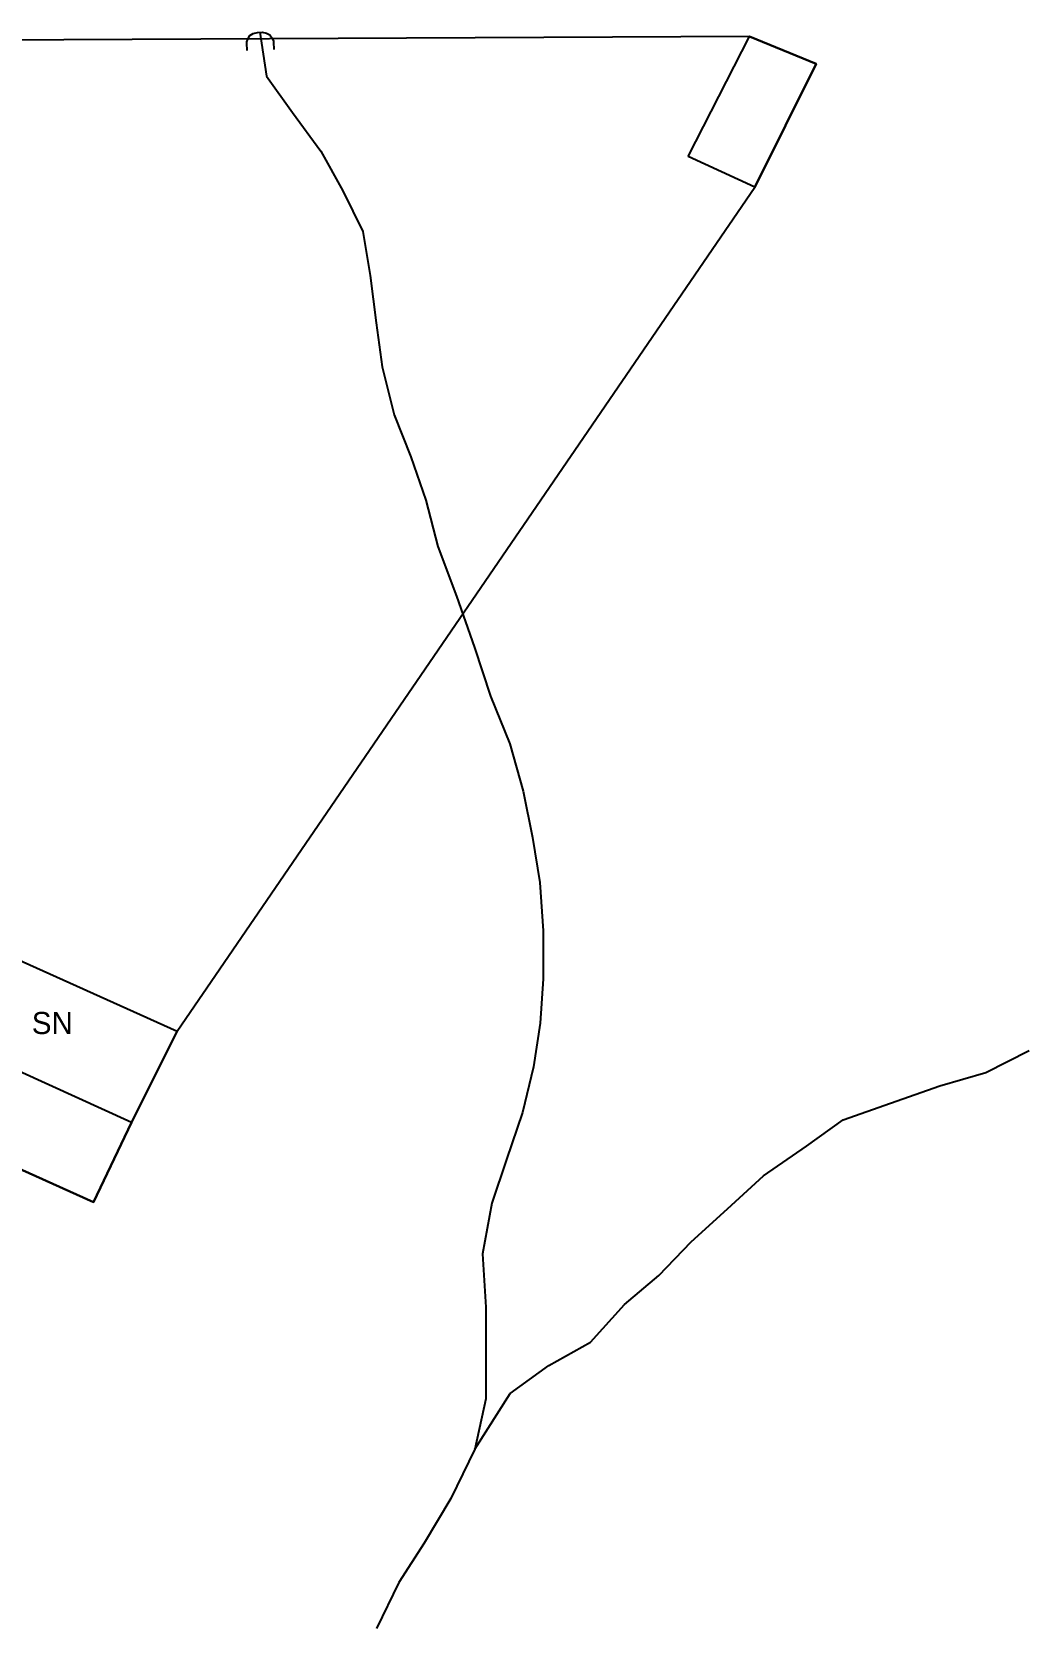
# Model space of a CAD drawing. Extents: x 203665 to 205970, y 4870865 to 4873745.
# Drawn here: x 203865.1 to 203977.3, y 4872211.8 to 4872391.8 of the extents above; entities that cross this region are included whole.
import ezdxf
from ezdxf.enums import TextEntityAlignment as Align

# ---------------------------------------------------------------- set-up
doc = ezdxf.new("R2010")
doc.units = 0
doc.header["$LTSCALE"] = 1.5
doc.header["$MEASUREMENT"] = 0
doc.linetypes.add('TRACO_13', pattern=[8, 5, -1, 1, -1])
for name, color, linetype in [('CD_MALHA_LOTES', 7, 'CONTINUOUS'), ('HD-CURSO-INTER', 170, 'CONTINUOUS'), ('RU-QUADRA', 210, 'CONTINUOUS'), ('SV-PONTE-BUEIRO', 251, 'CONTINUOUS'), ('Th_NmrPort', 1, 'CONTINUOUS')]:
    doc.layers.add(name, color=color, linetype=linetype)

# ---------------------------------------------------------------- blocks, each defined once
blk = doc.blocks.new('COD119', base_point=(204046.339424, 4872388.196436))
at = {"layer": 'SV-PONTE-BUEIRO'}
blk.add_lwpolyline([(204044.829424, 4872386.196436), (204044.829424, 4872387.029769), (204044.829424, 4872387.154769), (204044.955258, 4872387.488102), (204045.206924, 4872387.863102), (204045.584424, 4872388.071436), (204046.087758, 4872388.196436), (204046.591091, 4872388.196436), (204047.094424, 4872388.071436), (204047.471924, 4872387.863102), (204047.723591, 4872387.488102), (204047.849424, 4872387.154769), (204047.849424, 4872387.029769), (204047.849424, 4872386.196436)], dxfattribs=at)

msp = doc.modelspace()

# ---------------------------------------------------------------- linework, layer by layer
at = {"layer": 'CD_MALHA_LOTES', "linetype": 'Continuous', "flags": 128}
for points in [[(203939.255693, 4872377.662437), (203946.194131, 4872391.244059)], [(203946.194131, 4872391.244059), (203953.723074, 4872388.143906)], [(203953.723074, 4872388.143906), (203946.784636, 4872374.193218)], [(203946.784636, 4872374.193218), (203939.255693, 4872377.662437)], [(203853.474172, 4872291.45788), (203881.533796, 4872278.826605)], [(203876.366875, 4872268.492762), (203848.308177, 4872281.275884)], [(203881.533796, 4872278.826605), (203876.366875, 4872268.492762)], [(203872.085711, 4872259.487555), (203843.731914, 4872272.256227)], [(203876.366875, 4872268.492762), (203872.085711, 4872259.487555)]]:
    msp.add_lwpolyline(points, dxfattribs=at)
at = {"layer": 'HD-CURSO-INTER', "linetype": 'TRACO_13'}
for points in [[(203890.874289, 4872391.707422, 5.464229), (203891.636162, 4872386.736771, 5.255508), (203894.547608, 4872382.656082, 5.096483), (203897.749158, 4872378.275336, 4.400746), (203900.24077, 4872373.804628, 4.201964), (203902.522445, 4872369.193917, 4.192025), (203903.354319, 4872364.21326, 3.933608), (203904.026341, 4872358.86257, 3.933608), (203904.678218, 4872353.891926, 3.933608), (203906.040244, 4872348.461179, 3.734826), (203907.931972, 4872343.750483, 3.665253), (203909.623785, 4872338.839776, 3.635435), (203910.975738, 4872333.599052, 3.615557), (203913.087806, 4872327.978231, 3.526105), (203915.139938, 4872322.197395, 3.496288), (203916.921977, 4872316.68661, 3.456532), (203919.123945, 4872311.315813, 3.466471), (203920.605935, 4872305.965067, 3.327323), (203921.687903, 4872300.714361, 3.307445), (203922.519815, 4872295.633692, 3.307445), (203922.881888, 4872290.18301, 3.307445), (203922.873976, 4872284.732354, 3.267689), (203922.555899, 4872279.741774, 3.227932), (203921.797829, 4872274.781227, 3.178237), (203920.539852, 4872269.630692, 3.128541), (203918.731954, 4872264.330176, 3.019212), (203917.073912, 4872259.389693, 2.939699), (203916.046147, 4872253.659072, 2.939699), (203916.418438, 4872247.638321, 2.939699), (203916.420368, 4872242.597713, 2.939699), (203916.422413, 4872237.257069, 2.939699), (203915.164631, 4872231.596473, 2.939699), (203912.436885, 4872225.995983, 2.939699), (203909.448934, 4872220.955578, 2.939699), (203906.56075, 4872216.515239, 2.939699), (203904.052838, 4872211.324784, 2.939699)], [(203915.164631, 4872231.596473, 2.939699), (203919.162063, 4872237.886959, 2.939699), (203923.510675, 4872241.057046, 2.939699), (203928.229479, 4872243.687042, 2.939699), (203932.087702, 4872247.927291, 2.939699), (203935.956291, 4872251.207424, 2.939699), (203939.614682, 4872255.027636, 2.939699), (203943.723093, 4872258.747805, 2.939699), (203947.781499, 4872262.48798, 2.939699), (203952.650018, 4872265.848054, 2.939699), (203956.758716, 4872268.818133, 2.939699), (203962.117786, 4872270.687994, 2.939699), (203967.676818, 4872272.637852, 2.939699), (203972.886031, 4872274.14768, 2.939699), (203977.774879, 4872276.647649, 2.939699)]]:
    msp.add_polyline3d(points, dxfattribs=at)
at = {"layer": 'RU-QUADRA', "linetype": 'Continuous', "flags": 128}
msp.add_lwpolyline([(203843.731914, 4872272.256227), (203872.085711, 4872259.487555), (203876.366875, 4872268.492762), (203881.533796, 4872278.826605), (203946.784636, 4872374.193218), (203953.723074, 4872388.143906), (203946.194131, 4872391.244059), (203860.939922, 4872390.80118)], dxfattribs=at)

# ---------------------------------------------------------------- block references
at = {"layer": 'SV-PONTE-BUEIRO', "rotation": 2}
msp.add_blockref('COD119', (203890.874289, 4872391.707422, 5.464229), dxfattribs=at)

# ---------------------------------------------------------------- texts
at = {"layer": 'Th_NmrPort', "color": 1}
msp.add_text('SN', height=2.5, dxfattribs=at).set_placement((203865.111437, 4872279.74852), align=Align.MIDDLE_LEFT)

doc.saveas('drawing.dxf')
